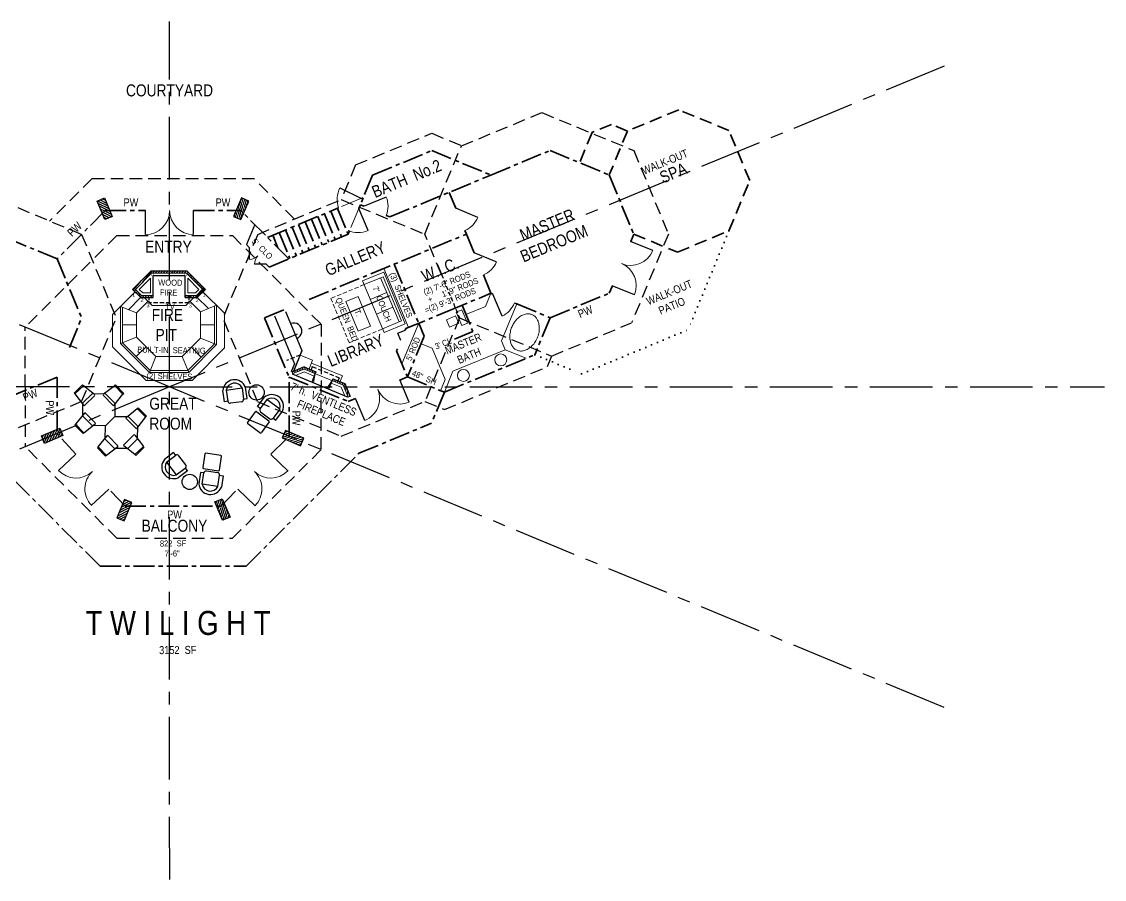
# Model space of a CAD drawing. Header units: inches. Extents: x 2775 to 17527, y 515 to 14737.
# Drawn here: x 13147 to 14770, y 2918 to 4205 of the extents above; entities that cross this region are included whole.
import ezdxf

# ---------------------------------------------------------------- set-up
doc = ezdxf.new("R2010")
doc.units = ezdxf.units.IN
doc.header["$LTSCALE"] = 0.5
doc.header["$MEASUREMENT"] = 0
for name, pattern in [('CENTER', [2, 1.25, -0.25, 0.25, -0.25]), ('DOT', [0.25, 0, -0.25]), ('HIDDEN', [0.375, 0.25, -0.125])]:
    doc.linetypes.add(name, pattern=pattern)
for name, color, linetype, lineweight in [('ARCHENT RD', 3, 'CENTER', 20), ('DOORS', 7, 'CONTINUOUS', 30), ('GRID', 1, 'CENTER', 35), ('LAYOUT', 6, 'CENTER', 25), ('MILLWORK', 7, 'CONTINUOUS', 20), ('PLUMBING', 7, 'CONTINUOUS', 20), ('ROOFLINE', 6, 'HIDDEN', 30)]:
    doc.layers.add(name, color=color, linetype=linetype, lineweight=lineweight)
for name, color, linetype in [('FURNITURE', 30, 'CONTINUOUS'), ('LIBRARY', 7, 'CONTINUOUS'), ('LLMASONRY', 12, 'CONTINUOUS'), ('LLWALLS', 5, 'CONTINUOUS'), ('TEXT', 7, 'CONTINUOUS')]:
    doc.layers.add(name, color=color, linetype=linetype)
doc.styles.add('ARCHENTLTD', font='technical.ttf', dxfattribs={"height": 6})

msp = doc.modelspace()

# ---------------------------------------------------------------- hatches: boundary and pattern name
at = {"layer": 'LLMASONRY', "lineweight": 9, "ltscale": 150}
h = msp.add_hatch(dxfattribs=at)
h.set_pattern_fill('ANSI31', scale=20, angle=45, style=0)
h.set_pattern_definition([(90, (5.2973, -5.2924), (-2.5, 4e-16), [])])
h.paths.add_polyline_path([(13570.235, 3683.6144), (13586.887, 3676.7308), (13588.033, 3679.5033), (13570.2327, 3686.8615), (13551.1271, 3678.9317), (13552.2771, 3676.1609)])
h.paths.add_polyline_path([(13613.4444, 3668.9988), (13612.2983, 3666.2263), (13628.9503, 3659.3428), (13636.4038, 3641.3849), (13639.1746, 3642.5349), (13631.2448, 3661.6405)])

# ---------------------------------------------------------------- linework, layer by layer
at = {"layer": 'ARCHENT RD', "color": 7, "linetype": 'Continuous', "lineweight": -3, "ltscale": 7.5}
for p, q in [((13314.0881, 3802.0671), (13326.3558, 3816.3635)), ((13328.5583, 3814.3235), (13342.2518, 3830.2815)), ((13343.631, 3827.2819), (13346.206, 3830.2828)), ((13347.5852, 3827.2832), (13350.1602, 3830.2841)), ((13351.5394, 3827.2845), (13354.1144, 3830.2853)), ((13355.4936, 3827.2858), (13358.0686, 3830.2866)), ((13359.5513, 3827.2871), (13362.1263, 3830.288)), ((13363.2559, 3827.2883), (13365.8309, 3830.2892)), ((13367.2101, 3827.2896), (13369.7851, 3830.2904)), ((13371.1643, 3827.2909), (13373.7393, 3830.2917)), ((13375.1185, 3827.2922), (13377.6935, 3830.293)), ((13379.0727, 3827.2935), (13381.6477, 3830.2943)), ((13383.0269, 3827.2948), (13385.6019, 3830.2956)), ((13386.9811, 3827.2961), (13389.5561, 3830.2969)), ((13390.9353, 3827.2973), (13393.5103, 3830.2982)), ((13394.4441, 3826.7796), (13396.4034, 3829.0629)), ((13396.5723, 3824.6528), (13398.5315, 3826.9361)), ((13398.7004, 3822.5261), (13400.6597, 3824.8094)), ((13400.8286, 3820.3993), (13402.7878, 3822.6826)), ((13401.8255, 3819.4031), (13402.1154, 3819.741)), ((13402.9567, 3818.2726), (13404.916, 3820.5558)), ((13405.0848, 3816.1458), (13406.5493, 3817.8525)), ((13406.5779, 3817.8858), (13407.0441, 3818.4291)), ((13407.213, 3814.0191), (13409.1722, 3816.3023)), ((13316.2162, 3799.9404), (13318.1755, 3802.2236)), ((13318.3443, 3797.8136), (13320.3036, 3800.0969)), ((13407.1924, 3790.961), (13414.5248, 3799.506)), ((13409.2985, 3790.9666), (13420.9442, 3804.5381)), ((13409.3411, 3811.8923), (13411.3004, 3814.1756)), ((13411.4692, 3809.7656), (13413.4285, 3812.0488)), ((13413.5974, 3807.6388), (13415.5566, 3809.9221)), ((13415.7255, 3805.5121), (13417.6848, 3807.7953)), ((13416.7316, 3797.4709), (13421.9411, 3803.5418)), ((13417.8537, 3803.3853), (13419.8129, 3805.6686)), ((13320.4725, 3795.6868), (13322.4318, 3797.9701)), ((13322.6006, 3793.5601), (13324.5599, 3795.8434)), ((13324.7288, 3791.4333), (13326.7143, 3793.7472)), ((13328.1007, 3790.7561), (13330.6764, 3793.7577)), ((13332.0628, 3790.7666), (13334.6385, 3793.7683)), ((13336.0249, 3790.7771), (13338.6007, 3793.7788)), ((13339.9871, 3790.7876), (13342.5628, 3793.7893)), ((13391.8919, 3791.5576), (13393.924, 3793.9257)), ((13395.306, 3790.9294), (13397.8862, 3793.9363)), ((13397.4121, 3790.935), (13399.9923, 3793.9418)), ((13399.2681, 3790.9399), (13401.8483, 3793.9468)), ((13403.2302, 3790.9504), (13405.8104, 3793.9573))]:
    msp.add_line(p, q, dxfattribs=at)
at = {"layer": 'DOORS', "color": 7, "lineweight": 30, "ltscale": 50}
for p, q in [((13623.8332, 3955.2457), (13656.1735, 3939.4309)), ((13693.3733, 3941.6185), (13660.1212, 3927.8237)), ((13332.6283, 3885.2782), (13332.6283, 3921.2782)), ((13404.6283, 3885.3134), (13404.6283, 3921.3134)), ((13666.0988, 3891.3107), (13652.304, 3924.5628)), ((13830.784, 3910.9148), (13797.5168, 3924.6732)), ((13488.1134, 3866.099), (13488.1134, 3848.099)), ((14093.1035, 3861.2507), (14059.8363, 3875.009)), ((13858.4417, 3844.278), (13825.1745, 3858.0364)), ((13513.8465, 3840.9307), (13495.8465, 3840.9307)), ((14065.6012, 3794.7052), (14032.334, 3808.4636)), ((13866.9807, 3762.8702), (13853.1858, 3796.1223)), ((13727.8253, 3633.9324), (13714.0304, 3667.1845)), ((13661.3235, 3606.3247), (13647.5287, 3639.5768)), ((13201.9259, 3531.4024), (13228.1651, 3556.05)), ((13546.4607, 3530.4568), (13520.4624, 3555.3584)), ((13251.2114, 3478.9086), (13277.4506, 3503.5562)), ((13496.6669, 3478.4447), (13470.6687, 3503.3463))]:
    msp.add_line(p, q, dxfattribs=at)
at = {"layer": 'DOORS', "lineweight": 30, "ltscale": 50}
for p, q in [((13710.8537, 3737.3096), (13721.5789, 3741.7612)), ((13715.3052, 3726.5844), (13710.8566, 3737.3026))]:
    msp.add_line(p, q, dxfattribs=at)
at = {"layer": 'DOORS', "color": 7, "lineweight": 9, "ltscale": 50}
for centre, radius, start, end in [((13658.8652, 3938.0963), 39.0044, 153.9165915, 198.9596367), ((13660.1212, 3927.8237), 36, 337.5409195, 22.5313976), ((13332.6107, 3921.2782), 36, 270.027997, 0.027997), ((13404.6283, 3921.2958), 36.0176, 180, 270), ((13797.5168, 3924.6732), 36, 292.5409022, 337.5313976), ((13651.1375, 3927.3315), 39.0044, 247.5125407, 292.5555859), ((13488.1134, 3866.099), 18, 270, 315.0824635), ((13513.8465, 3840.9307), 17.9966, 136.1890332, 180), ((14059.8363, 3875.009), 36.0047, 247.6019212, 337.5313976), ((13825.1745, 3858.0364), 36.0654, 292.5409022, 337.5313976), ((14032.334, 3808.4636), 36, 337.5313976, 67.4888799), ((13850.4123, 3797.1981), 38.1171, 295.7643343, 337.5409195), ((13647.5482, 3639.5141), 35.9346, 292.5409195, 22.5409195), ((13713.9558, 3667.0766), 35.9657, 202.5409195, 292.7072511), ((13228.153, 3556.0628), 36, 223.2365452, 313.2365452), ((13277.2228, 3503.8755), 35.6335, 133.2365452, 223.826391), ((13520.4268, 3555.3925), 35.4442, 226.2342591, 316.2342591), ((13470.8887, 3503.7456), 36.1199, 315.5354744, 46.1544836)]:
    msp.add_arc(centre, radius, start, end, dxfattribs=at)
at = {"layer": 'FURNITURE', "color": 7, "linetype": 'Continuous', "lineweight": 9}
for p, q in [((13316.7324, 3799.4245), (13282.9154, 3765.5855)), ((13451.0478, 3767.2098), (13418.1593, 3800.0769)), ((13325.2204, 3790.942), (13306.9131, 3772.6228)), ((13336.195, 3784.9477), (13318.9148, 3767.6561)), ((13415.0471, 3769.257), (13399.2587, 3785.0351)), ((13427.0455, 3774.2314), (13409.6768, 3791.5889)), ((13294.9115, 3777.5894), (13294.9297, 3721.6752)), ((13297.9119, 3776.3478), (13297.9293, 3722.9188)), ((13318.9148, 3767.6561), (13318.9265, 3731.6242)), ((13415.0471, 3769.257), (13415.0599, 3730.086)), ((13436.0443, 3777.9623), (13436.0627, 3721.3943)), ((13439.0439, 3779.2059), (13439.0631, 3720.1526)), ((13451.0478, 3767.2098), (13451.0648, 3715.186)), ((13282.9154, 3765.5855), (13282.9313, 3716.7007)), ((13338.269, 3678.3642), (13294.9297, 3721.6752)), ((13339.5106, 3681.3646), (13297.9293, 3722.9188)), ((13348.2023, 3702.3674), (13318.9265, 3731.6242)), ((13387.3722, 3702.3802), (13415.0599, 3730.086)), ((13396.0775, 3681.383), (13436.0627, 3721.3943)), ((13397.3211, 3678.3834), (13439.0631, 3720.1526)), ((13333.3023, 3666.3626), (13282.9313, 3716.7007)), ((13368.6326, 3702.3741), (13368.6394, 3681.3741)), ((13402.2956, 3666.385), (13451.0648, 3715.186)), ((13397.3211, 3678.3834), (13338.269, 3678.3642)), ((13396.0775, 3681.383), (13339.5106, 3681.3646)), ((13402.2956, 3666.385), (13333.3023, 3666.3626))]:
    msp.add_line(p, q, dxfattribs=at)
at = {"layer": 'FURNITURE', "color": 7, "linetype": 'Continuous', "lineweight": 9, "ltscale": 1.5}
for p, q in [((13294.9115, 3777.5894), (13318.9148, 3767.6561)), ((13439.0439, 3779.2059), (13415.0471, 3769.257)), ((13318.9206, 3749.6401), (13297.9206, 3749.6333)), ((13415.0535, 3749.6715), (13436.0535, 3749.6783)), ((13294.9297, 3721.6752), (13318.9265, 3731.6242)), ((13439.0631, 3720.1526), (13415.0599, 3730.086)), ((13333.5644, 3716.9958), (13318.72, 3702.1417)), ((13338.269, 3678.3642), (13348.2023, 3702.3674)), ((13387.3722, 3702.3802), (13348.2023, 3702.3674)), ((13397.3211, 3678.3834), (13387.3722, 3702.3802)), ((13401.216, 3716.2331), (13416.0701, 3701.3887))]:
    msp.add_line(p, q, dxfattribs=at)
at = {"layer": 'FURNITURE', "color": 7, "linetype": 'Continuous', "ltscale": 0.75}
for p, q in [((13238.2173, 3659.7521), (13225.5707, 3647.3827)), ((13226.7701, 3646.1564), (13239.4167, 3658.5258)), ((13239.4167, 3658.5258), (13238.2173, 3659.7521)), ((13256.0575, 3645.2094), (13239.4135, 3658.5214)), ((13286.3602, 3658.5704), (13269.3492, 3645.7281)), ((13286.3629, 3658.5667), (13287.5961, 3659.759)), ((13286.3629, 3658.5667), (13298.6587, 3645.8486)), ((13299.8919, 3647.0408), (13287.5961, 3659.759)), ((13453.4381, 3652.0482), (13477.2056, 3655.482)), ((13226.7701, 3646.1564), (13225.5707, 3647.3827)), ((13226.7664, 3646.1538), (13239.7072, 3629.2176)), ((13238.6474, 3632.7366), (13252.8215, 3646.6884)), ((13241.3243, 3629.1997), (13256.0396, 3643.5923)), ((13252.8215, 3646.6884), (13272.719, 3646.5283)), ((13269.3219, 3644.1111), (13283.629, 3629.3126)), ((13272.719, 3646.5283), (13286.6744, 3632.3473)), ((13285.2459, 3629.2853), (13298.6543, 3645.8518)), ((13298.6587, 3645.8486), (13299.8919, 3647.0408)), ((13533.8202, 3623.5074), (13514.5612, 3637.8525)), ((13238.4873, 3612.8413), (13238.6474, 3632.7366)), ((13286.6744, 3632.3473), (13286.5144, 3612.4545)), ((13303.2692, 3610.987, 1373.1358), (13320.0494, 3624.1269, 1373.1358)), ((13320.0462, 3624.1313, 1373.1358), (13321.2582, 3625.3452, 1373.1358)), ((13332.5648, 3611.6324, 1373.1358), (13320.0462, 3624.1313, 1373.1358)), ((13321.2582, 3625.3452, 1373.1358), (13333.7767, 3612.8462, 1373.1358)), ((13476.6551, 3634.6051), (13459.8752, 3632.1808)), ((13240.9631, 3617.3503), (13227.768, 3600.6135)), ((13252.4389, 3598.6614), (13238.4873, 3612.8413)), ((13257.0756, 3602.7296), (13242.5802, 3617.3437)), ((13272.3346, 3598.5013), (13286.5087, 3612.4531)), ((13286.5087, 3612.4531), (13306.4062, 3612.293)), ((13317.8367, 3594.8264, 1373.1358), (13303.2704, 3609.3698, 1373.1358)), ((13306.4062, 3612.293), (13320.3616, 3598.112)), ((13332.5684, 3611.6297, 1373.1358), (13319.4539, 3594.8276, 1373.1358)), ((13332.5648, 3611.6324, 1373.1358), (13333.7767, 3612.8462, 1373.1358)), ((13485.4135, 3602.7103), (13497.5652, 3619.3243)), ((13499.1632, 3619.5722), (13517.6232, 3606.0703)), ((13505.0966, 3619.2361), (13518.6934, 3609.1085)), ((13517.8711, 3604.4722), (13505.7195, 3587.8582)), ((13227.7636, 3600.6166), (13226.5457, 3599.4087)), ((13226.5457, 3599.4087), (13239.0034, 3586.849)), ((13240.2212, 3588.057), (13227.7636, 3600.6166)), ((13240.2212, 3588.057), (13239.0034, 3586.849)), ((13240.2239, 3588.0533), (13257.0691, 3601.1125)), ((13272.3346, 3598.5013), (13252.4389, 3598.6614)), ((13272.1746, 3578.606), (13272.3346, 3598.5013)), ((13320.3616, 3598.112), (13320.2016, 3578.2192)), ((13504.1214, 3587.6103), (13485.6614, 3601.1122)), ((13261.5602, 3566.7194), (13274.8888, 3583.3521)), ((13286.1261, 3564.426), (13272.1746, 3578.606)), ((13276.5059, 3583.3326), (13290.8847, 3568.6038)), ((13299.9983, 3569.951), (13314.626, 3584.4326)), ((13320.2016, 3578.2192), (13306.0218, 3564.2659)), ((13316.2432, 3584.4245), (13329.2854, 3567.5683)), ((13261.5638, 3566.7166), (13260.3364, 3565.5184)), ((13272.6939, 3552.8601), (13260.3364, 3565.5184)), ((13261.5638, 3566.7166), (13273.9213, 3554.0584)), ((13290.8653, 3566.9867), (13273.9182, 3554.0629)), ((13306.0218, 3564.2659), (13286.1261, 3564.426)), ((13316.7158, 3555.122), (13299.9901, 3568.3338)), ((13316.7185, 3555.1256), (13329.2899, 3567.5715)), ((13316.723, 3555.1288), (13317.9298, 3553.9098)), ((13330.4967, 3566.3525), (13317.9253, 3553.9067)), ((13421.5818, 3556.2366), (13418.4328, 3535.8952)), ((13445.4883, 3553.6928), (13422.8868, 3557.1917)), ((13273.9213, 3554.0584), (13272.6939, 3552.8601)), ((13364.0884, 3543.9415), (13378.4724, 3524.7117)), ((13392.8407, 3539.8677), (13382.6855, 3553.4439)), ((13443.2944, 3532.0464), (13446.4434, 3552.3878)), ((13419.3879, 3534.5902), (13441.9894, 3531.0913)), ((13423.8223, 3530.6337), (13440.5987, 3528.1858)), ((13441.1199, 3507.3081), (13417.3572, 3510.7754))]:
    msp.add_line(p, q, dxfattribs=at)
for points in [[(13477.2056, 3655.482), (13477.2056, 3655.482), (13479.644, 3638.6047), (13484.737, 3639.3406), (13482.2986, 3656.2179)], [(13453.4381, 3652.0482), (13453.4381, 3652.0482), (13455.8764, 3635.1709), (13450.7834, 3634.435), (13448.345, 3651.3124)], [(13514.5612, 3637.8525), (13514.5612, 3637.8525), (13504.3748, 3624.1767), (13500.2479, 3627.2506), (13510.4343, 3640.9264)], [(13533.8202, 3623.5074), (13533.8202, 3623.5074), (13523.6338, 3609.8317), (13527.7607, 3606.7577), (13537.9471, 3620.4335)], [(13364.0884, 3543.9415), (13364.0884, 3543.9415), (13377.7435, 3554.1556), (13374.6612, 3558.2763), (13361.0061, 3548.0622)], [(13378.4724, 3524.7117), (13378.4724, 3524.7117), (13392.1275, 3534.9258), (13395.2098, 3530.8052), (13381.5547, 3520.591)], [(13417.3572, 3510.7754), (13417.3572, 3510.7754), (13419.8193, 3527.6492), (13414.7273, 3528.3922), (13412.2652, 3511.5184)], [(13441.1199, 3507.3081), (13441.1199, 3507.3081), (13443.582, 3524.182), (13448.674, 3523.439), (13446.2119, 3506.5651)]]:
    msp.add_lwpolyline(points, dxfattribs=at)
for centre in [(13498.9352, 3648.5379), (13398.7511, 3514.2631)]:
    msp.add_circle(centre, 11.4354, dxfattribs=at)
for centre, radius, start, end in [((13465.8737, 3649.9453), 17.5819, 20.9014603, 175.5406803), ((13465.9105, 3649.6907), 12.6933, 27.1456603, 169.2964203), ((13255.24, 3644.4099), 1.1435, 314.3650905, 44.3650905), ((13270.1441, 3644.906), 1.1435, 134.0326078, 224.0326078), ((13476.1503, 3638.0989), 3.5301, 278.2210603, 8.2210603), ((13521.8853, 3627.5848), 17.5819, 335.9997724, 130.6389924), ((13521.7316, 3627.3784), 12.6933, 342.2440324, 124.3947924), ((13240.5248, 3630.0172), 1.1435, 224.3650905, 314.3650905), ((13284.4511, 3630.1075), 1.1435, 224.0326078, 314.0326078), ((13459.3704, 3635.6746), 3.5301, 188.2210603, 278.2210603), ((13507.2053, 3622.0672), 3.5301, 143.3193924, 233.3193924), ((13241.7684, 3616.5384), 1.1435, 44.7664323, 134.7664323), ((13304.1522, 3610.2526, 1373.1358), 1.1435, 134.7701776, 224.7701776), ((13498.4882, 3618.6492), 1.1435, 53.8177788, 143.8177788), ((13516.9481, 3605.1473), 1.1435, 323.8177788, 53.8177788), ((13520.8021, 3611.9396), 3.5301, 233.3193924, 323.3193924), ((13256.2638, 3601.9243), 1.1435, 314.7664323, 44.7664323), ((13318.6486, 3595.6395, 1373.1358), 1.1435, 224.7701776, 314.7701776), ((13486.3365, 3602.0352), 1.1435, 143.8177788, 233.8177788), ((13504.7965, 3588.5333), 1.1435, 233.8177788, 323.8177788), ((13275.6877, 3582.5338), 1.1435, 44.3110709, 134.3110709), ((13315.4305, 3583.62), 1.1435, 44.7124127, 134.7124127), ((13290.0665, 3567.805), 1.1435, 314.3110709, 44.3110709), ((13300.8028, 3569.1383), 1.1435, 134.7124127, 224.7124127), ((13422.7118, 3556.0616), 1.1435, 81.2000602, 171.2000602), ((13374.3709, 3536.6383), 17.5819, 139.4771587, 294.1163787), ((13374.5769, 3536.7925), 12.6933, 145.7214187, 287.8721787), ((13379.8587, 3551.3295), 3.5301, 36.7967787, 126.7967787), ((13390.0139, 3537.7532), 3.5301, 306.7967787, 36.7967787), ((13445.3134, 3552.5627), 1.1435, 351.2000602, 81.2000602), ((13419.5628, 3535.7202), 1.1435, 171.2000602, 261.2000602), ((13423.3126, 3527.1406), 3.5301, 81.6984466, 171.6984466), ((13440.089, 3524.6927), 3.5301, 351.6984466, 81.6984466), ((13442.1644, 3532.2214), 1.1435, 261.2000602, 351.2000602), ((13429.7958, 3512.8607), 17.5819, 184.3788466, 339.0180666), ((13429.8329, 3513.1153), 12.6933, 190.6230466, 332.7738066)]:
    msp.add_arc(centre, radius, start, end, dxfattribs=at)
at = {"layer": 'GRID', "color": 3, "linetype": 'HIDDEN', "ltscale": 150}
for p, q in [((14131.853, 4072.555), (14054.9197, 4040.6238)), ((14207.1287, 4041.4378), (14131.853, 4072.555)), ((14031.0001, 4050.5116), (14001.786, 4038.3863)), ((14054.9197, 4040.6238), (14031.0001, 4050.5116)), ((14002.0152, 4038.2915), (13983.3134, 3993.0502)), ((14054.9197, 4040.6238), (14027.6736, 3974.7128)), ((14238.3534, 3966.2066), (14207.1287, 4041.4378)), ((14207.2362, 3890.9309), (14238.3534, 3966.2066)), ((14064.4752, 3886.045), (14130.102, 3858.9164)), ((14130.102, 3858.9164), (14207.2362, 3890.9309))]:
    msp.add_line(p, q, dxfattribs=at)
at = {"layer": 'GRID', "ltscale": 50}
for p, q in [((13672.9154, 3974.4799), (13761.5831, 4011.2815)), ((13761.5653, 4011.261), (13850.2856, 3974.5861)), ((13850.2856, 3974.5861), (13938.9533, 4011.3877)), ((13938.9533, 4011.3877), (14027.6736, 3974.7128)), ((13938.9533, 4011.3877), (14027.6736, 3974.7128)), ((13938.9533, 4011.3877), (14027.6736, 3974.7128)), ((13672.9154, 3974.4799), (13654.5795, 3930.1238)), ((13698.9371, 3911.7781), (13850.2856, 3974.5861)), ((14027.6736, 3974.7128), (14064.4752, 3886.045)), ((14027.6736, 3974.7128), (14064.4752, 3886.045)), ((13787.5969, 3948.5737), (13797.5168, 3924.6732)), ((13654.5763, 3930.1158), (13652.304, 3924.5628)), ((13654.5763, 3930.1158), (13660.1212, 3927.8237)), ((13656.1654, 3939.4503), (13658.9049, 3940.5873)), ((13272.221, 3921.2461), (13199.8684, 3848.8227)), ((13272.221, 3921.2461), (13332.6283, 3921.2757)), ((13404.6283, 3921.3108), (13475.0989, 3921.3453)), ((13547.5615, 3848.9534), (13475.0989, 3921.3453)), ((13515.441, 3881.0425), (13622.0347, 3925.2843)), ((13693.3907, 3914.0709), (13698.9371, 3911.7781)), ((13199.8684, 3848.8227), (13111.4993, 3885.6318)), ((13517.7269, 3836.5706), (13636.2292, 3885.755)), ((13577.8315, 3788.0187), (13813.6172, 3885.8817)), ((13638.5021, 3891.3096), (13636.2292, 3885.755)), ((13811.3172, 3891.4234), (13813.6172, 3885.8817)), ((13813.6172, 3885.8817), (13825.1995, 3857.976)), ((14064.4752, 3886.045), (14059.8906, 3874.9545)), ((13483.9875, 3870.213), (13488.1134, 3866.099)), ((13199.8684, 3848.8227), (13236.67, 3760.155)), ((13513.6011, 3840.6846), (13517.7269, 3836.5706)), ((13705.3503, 3840.9323), (13742.1519, 3752.2646)), ((13838.9999, 3824.7262), (13850.4188, 3797.214)), ((14032.3841, 3808.4136), (14027.8002, 3797.3248)), ((13785.8233, 3770.3904), (13850.4123, 3797.1981)), ((13850.4123, 3797.1981), (13853.1859, 3796.0516)), ((13886.4554, 3782.2987), (13889.2282, 3781.1525)), ((13939.1325, 3760.5232), (14027.8002, 3797.3248)), ((13510.8866, 3760.2332), (13544.5816, 3774.2184)), ((13722.5592, 3744.1326), (13785.8233, 3770.3904)), ((13807.055, 3779.196), (13823.3145, 3740.0213)), ((13889.2282, 3781.1525), (13939.1325, 3760.5232)), ((13218.3325, 3715.7948), (13236.67, 3760.155)), ((13510.8866, 3760.2332), (13547.6882, 3671.5655)), ((13742.1519, 3752.2646), (13750.2838, 3732.6719)), ((13939.1325, 3760.5232), (13916.2139, 3705.081)), ((13795.6063, 3728.521), (13823.3145, 3740.0213)), ((13708.8123, 3710.8774), (13725.0761, 3671.6921)), ((13780.5233, 3648.7715), (13916.2185, 3705.0919)), ((13200.1409, 3671.4838), (13111.4379, 3634.7672)), ((13199.995, 3671.4234), (13200.0363, 3586.9076)), ((13547.6882, 3671.5655), (13636.4084, 3634.8905)), ((13547.7565, 3582.5301), (13547.713, 3671.5552)), ((13713.9558, 3667.0766), (13725.0761, 3671.6921)), ((13725.0761, 3671.6921), (13780.5233, 3648.7715)), ((13636.4084, 3634.8905), (13647.5287, 3639.506)), ((13228.1651, 3556.05), (13199.9461, 3586.8135)), ((13520.6198, 3555.6606), (13547.8183, 3582.5914)), ((13301.9136, 3477.616), (13277.2228, 3503.8755)), ((13445.9153, 3477.6754), (13470.8887, 3503.7456)), ((13301.915, 3477.6076), (13445.9175, 3477.678))]:
    msp.add_line(p, q, dxfattribs=at)
at = {"layer": 'GRID', "color": 7, "lineweight": 20, "ltscale": 50}
for p, q in [((13655.19, 3939.2758), (13621.9199, 3925.284)), ((13652.2841, 3924.5709), (13638.4959, 3891.2159))]:
    msp.add_line(p, q, dxfattribs=at)
at = {"layer": 'GRID', "color": 7, "ltscale": 50}
for p, q in [((13591.0541, 3912.4258), (13607.1356, 3873.6797)), ((13600.7519, 3916.4509), (13616.8335, 3877.7048)), ((13610.4498, 3920.476), (13626.5314, 3881.7299)), ((13620.1477, 3924.5011), (13636.2292, 3885.755)), ((13552.2626, 3896.3254), (13568.3442, 3857.5793)), ((13561.9605, 3900.3505), (13578.0421, 3861.6044)), ((13571.6583, 3904.3756), (13587.7399, 3865.6295)), ((13581.3562, 3908.4007), (13597.4378, 3869.6546)), ((13523.169, 3884.2501), (13530.9176, 3865.581)), ((13532.8669, 3888.2752), (13548.9485, 3849.5291)), ((13542.5648, 3892.3003), (13558.6463, 3853.5542))]:
    msp.add_line(p, q, dxfattribs=at)
at = {"layer": 'GRID', "color": 1, "linetype": 'Continuous', "lineweight": 30, "ltscale": 1.5}
msp.add_line((13496.3943, 3900.3159), (13483.9875, 3870.213), dxfattribs=at)
at = {"layer": 'GRID', "color": 3, "linetype": 'DOT', "ltscale": 75}
for p, q in [((14207.2362, 3890.9309), (14145.8403, 3742.4083)), ((13986.2165, 3676.1563), (14145.8403, 3742.4083)), ((13916.2185, 3705.0919), (13986.2165, 3676.1563))]:
    msp.add_line(p, q, dxfattribs=at)
at = {"layer": 'GRID', "color": 1, "ltscale": 50}
for p, q in [((13722.5592, 3744.1326), (13721.5789, 3741.7612)), ((13750.2838, 3732.6719), (13725.0761, 3671.6921)), ((13710.1182, 3714.0366), (13708.8123, 3710.8774))]:
    msp.add_line(p, q, dxfattribs=at)
at = {"layer": 'GRID', "color": 3, "ltscale": 50}
for p, q in [((13780.5233, 3648.7715), (13761.3034, 3602.2767)), ((13652.4945, 3557.1155), (13761.3034, 3602.2767)), ((13264.6797, 3387.5894), (13094.9278, 3557.1756)), ((13483.2407, 3387.6962), (13652.4945, 3557.1155)), ((13264.6797, 3387.5894), (13483.2407, 3387.6962))]:
    msp.add_line(p, q, dxfattribs=at)
at = {"layer": 'LAYOUT', "color": 6, "ltscale": 150}
for p, q in [((13368.711, 2917.9768), (13368.5824, 4204.7342)), ((13368.6228, 3656.7709), (12996.4331, 3810.869)), ((13368.6228, 3656.7709), (12016.4612, 3096.4265)), ((14529.7597, 3176.024), (13368.6228, 3656.7709))]:
    msp.add_line(p, q, dxfattribs=at)
at = {"layer": 'LAYOUT', "ltscale": 150}
for p, q in [((14529.7597, 4137.9533), (13368.5907, 3656.7576)), ((13368.6228, 3656.7709), (11967.2409, 3656.7709)), ((13368.6515, 3656.7709), (14770.0334, 3657.051))]:
    msp.add_line(p, q, dxfattribs=at)
at = {"layer": 'LIBRARY', "color": 7, "linetype": 'Continuous', "lineweight": 9, "ltscale": 0.75}
for p, q in [((13689.6431, 3828.8409), (13657.9598, 3815.6691)), ((13657.9708, 3815.6578), (13690.1701, 3738.2988)), ((13688.7301, 3822.0904), (13660.2252, 3810.2258)), ((13712.6734, 3754.1511), (13685.035, 3820.5524)), ((13716.3685, 3755.6891), (13688.7301, 3822.0904)), ((13721.8422, 3751.4818), (13689.6428, 3828.8407)), ((13632.9306, 3784.7252), (13651.3927, 3792.4142)), ((13651.3839, 3740.4167), (13632.9306, 3784.7252)), ((13651.3927, 3792.4142), (13669.846, 3748.1057)), ((13669.4533, 3788.0553), (13694.263, 3798.382)), ((13678.6813, 3765.8849), (13703.4911, 3776.2115)), ((13687.8636, 3743.8245), (13716.3685, 3755.6891)), ((13721.8422, 3751.4818), (13690.1645, 3738.2965)), ((13669.846, 3748.1057), (13651.3839, 3740.4167))]:
    msp.add_line(p, q, dxfattribs=at)
at = {"layer": 'LIBRARY', "color": 7, "linetype": 'HIDDEN', "lineweight": 20, "ltscale": 50}
for p, q in [((13660.2252, 3810.2258), (13610.3505, 3789.5252)), ((13610.3505, 3789.5252), (13637.9512, 3723.0256)), ((13637.9512, 3723.0256), (13687.8776, 3743.8066))]:
    msp.add_line(p, q, dxfattribs=at)
at = {"layer": 'LIBRARY', "color": 7, "linetype": 'Continuous', "lineweight": -3, "ltscale": 5}
for p, q in [((13542.5131, 3770.1101), (13566.9941, 3711.1272)), ((13542.5131, 3770.1101), (13566.9941, 3711.1272)), ((13525.877, 3763.1987), (13555.7175, 3691.3028)), ((13525.8882, 3763.21), (13555.7287, 3691.314)), ((13525.8882, 3763.21), (13555.7287, 3691.314)), ((13566.9828, 3711.116), (13554.2071, 3680.2101)), ((13566.9941, 3711.1272), (13555.1299, 3682.4266)), ((13566.9941, 3711.1272), (13555.1299, 3682.4266)), ((13555.7175, 3691.3028), (13550.8648, 3679.5636)), ((13555.7287, 3691.314), (13551.418, 3680.8859)), ((13555.7287, 3691.314), (13551.418, 3680.8859)), ((13586.887, 3676.7308), (13581.6347, 3664.0251)), ((13612.2983, 3666.2263), (13607.0461, 3653.5207)), ((13612.2983, 3666.2263), (13607.0461, 3653.5207))]:
    msp.add_line(p, q, dxfattribs=at)
at = {"layer": 'LIBRARY', "color": 7, "linetype": 'Continuous', "lineweight": 30, "ltscale": 5}
for p, q in [((13582.5499, 3687.1802), (13580.6398, 3682.5595)), ((13588.033, 3679.5033), (13586.887, 3676.7308)), ((13613.4444, 3668.9988), (13612.2983, 3666.2263)), ((13622.7477, 3670.5634), (13620.8376, 3665.9426))]:
    msp.add_line(p, q, dxfattribs=at)
at = {"layer": 'LIBRARY', "color": 7, "ltscale": 10}
msp.add_arc((13554.7536, 3740.6187), 12, 292.5409195, 112.5409195, dxfattribs=at)
at = {"layer": 'LLMASONRY', "color": 7, "linetype": 'Continuous', "lineweight": 30, "ltscale": 1.5}
for p, q in [((13259.7762, 3935.5539), (13271.0013, 3940.2056)), ((13271.3774, 3907.8873), (13259.7762, 3935.5539)), ((13270.9781, 3940.196), (13282.4632, 3912.4813)), ((13476.1547, 3940.2413), (13464.385, 3912.6469)), ((13475.4229, 3907.9389), (13487.3082, 3935.4841)), ((13487.3313, 3935.4742), (13476.1547, 3940.2413)), ((13282.4632, 3912.4813), (13271.3774, 3907.8873)), ((13464.385, 3912.6469), (13475.4229, 3907.9389)), ((13313.0777, 3803.0768), (13325.4188, 3790.7438)), ((13176.3121, 3583.2408), (13204.0233, 3594.7344)), ((13204.0233, 3594.7344), (13208.6207, 3583.65)), ((13542.2055, 3591.3958), (13537.5009, 3580.3565)), ((13569.8036, 3579.6345), (13542.2055, 3591.3958)), ((13180.9576, 3572.0404), (13176.3024, 3583.264)), ((13208.6207, 3583.65), (13180.9576, 3572.0404)), ((13537.5009, 3580.3565), (13565.0498, 3568.4796)), ((13565.0399, 3568.4565), (13569.8036, 3579.6345)), ((13301.0866, 3488.0286), (13289.504, 3460.3542)), ((13300.709, 3455.7197), (13312.1755, 3483.4421)), ((13312.1755, 3483.4421), (13301.0866, 3488.0286)), ((13436.3394, 3484.3025), (13447.3741, 3489.0179)), ((13448.1277, 3456.716), (13436.3394, 3484.3025)), ((13447.3741, 3489.0179), (13459.278, 3461.4807)), ((13289.504, 3460.3542), (13300.7322, 3455.71)), ((13459.301, 3461.4906), (13448.1277, 3456.716))]:
    msp.add_line(p, q, dxfattribs=at)
at = {"layer": 'LLMASONRY', "color": 7, "linetype": 'Continuous', "lineweight": -3, "ltscale": 7.5}
for p, q in [((13260.6917, 3935.9251), (13275.8446, 3928.4526)), ((13261.1096, 3932.3741), (13277.5868, 3924.2485)), ((13264.3684, 3937.4569), (13274.1024, 3932.6567)), ((13268.0541, 3938.9843), (13272.3603, 3936.8608)), ((13471.0618, 3928.3008), (13473.2982, 3921.9386)), ((13472.8051, 3932.388), (13477.0188, 3920.4006)), ((13474.5483, 3936.4751), (13480.4686, 3919.6328)), ((13476.4548, 3940.098), (13482.221, 3923.6941)), ((13480.1763, 3938.5572), (13483.9733, 3927.7553)), ((13483.8979, 3937.0164), (13485.7257, 3931.8166)), ((13262.8779, 3928.1571), (13274.8721, 3922.2423)), ((13264.6461, 3923.9402), (13271.1373, 3920.7391)), ((13266.4144, 3919.7232), (13274.6577, 3915.6581)), ((13268.3027, 3915.4471), (13276.3374, 3911.4849)), ((13272.9781, 3919.8314), (13281.1248, 3915.8139)), ((13274.6577, 3915.6581), (13281.8675, 3912.1027)), ((13274.8721, 3922.2423), (13279.329, 3920.0444)), ((13465.8604, 3915.9586), (13467.483, 3911.3427)), ((13467.5708, 3920.1392), (13470.5417, 3911.6876)), ((13469.5776, 3923.4766), (13472.2602, 3915.845)), ((13472.2602, 3915.845), (13474.9261, 3908.2611)), ((13473.9788, 3920.0024), (13476.9911, 3911.433)), ((13477.0188, 3920.4006), (13478.7109, 3915.5868)), ((13270.0045, 3911.2629), (13274.3926, 3909.0989)), ((13276.3374, 3911.4849), (13278.1301, 3910.6008)), ((13180.5861, 3572.9557), (13188.054, 3588.1109)), ((13184.137, 3573.3747), (13192.2576, 3589.8544)), ((13194.2646, 3587.1403), (13196.4611, 3591.5979)), ((13196.6761, 3585.247), (13200.6911, 3593.3949)), ((13200.8488, 3586.9279), (13204.4021, 3594.1388)), ((13201.0618, 3580.573), (13205.0216, 3588.6089)), ((13205.0216, 3588.6089), (13205.9051, 3590.4018)), ((13545.5176, 3589.9214), (13540.9023, 3588.2974)), ((13549.6988, 3588.2122), (13541.2481, 3585.2388)), ((13177.5247, 3580.3172), (13179.6469, 3584.624)), ((13179.0532, 3576.6319), (13183.8504, 3586.3674)), ((13188.3534, 3575.1442), (13194.2646, 3587.1403)), ((13192.5698, 3576.9138), (13195.7689, 3583.406)), ((13196.7862, 3578.6833), (13200.8488, 3586.9279)), ((13205.2455, 3582.276), (13207.4081, 3586.6648)), ((13545.406, 3583.5215), (13537.8229, 3580.8534)), ((13549.564, 3581.8042), (13540.9954, 3578.7893)), ((13549.9631, 3578.7644), (13545.1498, 3577.0708)), ((13553.0368, 3586.2065), (13545.406, 3583.5215)), ((13566.0368, 3581.2397), (13549.1964, 3575.3143)), ((13561.9492, 3582.9817), (13549.9631, 3578.7644)), ((13557.8615, 3584.7238), (13551.5, 3582.4854)), ((13569.6603, 3579.3344), (13553.2581, 3573.5632)), ((13568.1206, 3575.6123), (13557.3199, 3571.8121)), ((13566.581, 3571.8903), (13561.3817, 3570.0609)), ((13294.3661, 3471.9712), (13300.8552, 3475.1767)), ((13296.1315, 3476.1893), (13304.3721, 3480.26)), ((13298.017, 3480.4668), (13306.049, 3484.4344)), ((13299.7159, 3484.6521), (13304.1026, 3486.819)), ((13302.6953, 3476.0856), (13310.8393, 3480.1086)), ((13304.3721, 3480.26), (13311.5795, 3483.8203)), ((13304.5909, 3473.676), (13309.0464, 3475.8769)), ((13306.049, 3484.4344), (13307.8411, 3485.3196)), ((13437.8171, 3480.9918), (13439.4365, 3485.6088)), ((13439.5303, 3476.8123), (13442.4954, 3485.2659)), ((13441.5393, 3473.4763), (13444.2168, 3481.1097)), ((13443.0267, 3468.653), (13445.2589, 3475.0168)), ((13444.2168, 3481.1097), (13446.8775, 3488.6954)), ((13444.7727, 3464.5671), (13448.9784, 3476.5573)), ((13445.9382, 3476.9534), (13448.9447, 3485.5249)), ((13446.5188, 3460.4811), (13452.4277, 3477.3274)), ((13448.9784, 3476.5573), (13450.6673, 3481.3722)), ((13290.4197, 3459.9836), (13305.5676, 3467.4663)), ((13290.8353, 3463.535), (13307.307, 3471.6716)), ((13292.6007, 3467.7531), (13304.5909, 3473.676)), ((13294.0974, 3458.4543), (13303.8283, 3463.2611)), ((13297.7842, 3456.9294), (13302.0889, 3459.0558)), ((13448.4277, 3456.8595), (13454.1828, 3473.2673)), ((13452.1482, 3458.4028), (13455.9379, 3469.2072)), ((13455.8687, 3459.9461), (13457.693, 3465.1472))]:
    msp.add_line(p, q, dxfattribs=at)
at = {"layer": 'LLMASONRY', "color": 7, "linetype": 'Continuous', "lineweight": 9, "ltscale": 7.5}
for p, q in [((13266.601, 3919.6312), (13267.4026, 3919.2359)), ((13271.1373, 3920.7391), (13272.9781, 3919.8314)), ((13469.2812, 3924.3198), (13469.5776, 3923.4766)), ((13473.2982, 3921.9386), (13473.9788, 3920.0024)), ((13470.5417, 3911.6876), (13471.2045, 3909.8019)), ((13195.7689, 3583.406), (13196.6761, 3585.247)), ((13196.8782, 3578.8699), (13197.2733, 3579.6717)), ((13541.2481, 3585.2388), (13539.3626, 3584.5754)), ((13551.5, 3582.4854), (13549.564, 3581.8042)), ((13553.8799, 3586.5031), (13553.0368, 3586.2065)), ((13296.318, 3476.2815), (13297.1194, 3476.6773)), ((13300.8552, 3475.1767), (13302.6953, 3476.0856)), ((13442.4954, 3485.2659), (13443.157, 3487.1521)), ((13445.2589, 3475.0168), (13445.9382, 3476.9534)), ((13441.2435, 3472.6329), (13441.5393, 3473.4763))]:
    msp.add_line(p, q, dxfattribs=at)
at = {"layer": 'LLMASONRY', "color": 7, "linetype": 'Continuous', "lineweight": 30}
for p, q in [((13340.264, 3830.2808), (13313.0777, 3803.0768)), ((13395.1667, 3830.2987), (13340.264, 3830.2808)), ((13391.9116, 3823.2977), (13343.9116, 3823.282)), ((13422.3708, 3803.1124), (13395.1667, 3830.2987)), ((13422.3708, 3803.1124), (13410.1548, 3790.8898))]:
    msp.add_line(p, q, dxfattribs=at)
at = {"layer": 'LLMASONRY', "color": 7, "linetype": 'Continuous', "lineweight": 20}
for p, q in [((13341.5076, 3827.2812), (13317.3204, 3803.0782)), ((13339.9096, 3820.0235), (13322.9772, 3803.08)), ((13393.9251, 3827.2983), (13341.5076, 3827.2812)), ((13417.7567, 3803.4822), (13393.9251, 3827.2983)), ((13412.471, 3803.1094), (13395.9094, 3819.6603)), ((13326.6576, 3793.7471), (13317.3204, 3803.0782)), ((13328.3092, 3797.7515), (13322.9772, 3803.08)), ((13412.471, 3803.1094), (13407.3257, 3797.9613)), ((13417.8537, 3803.3853), (13408.9876, 3793.9657))]:
    msp.add_line(p, q, dxfattribs=at)
at = {"layer": 'LLMASONRY', "color": 7, "linetype": 'Continuous', "lineweight": 20, "ltscale": 5}
for p, q in [((13339.8958, 3797.7822), (13339.9096, 3820.0235)), ((13395.8959, 3797.931), (13395.9094, 3819.6603)), ((13564.3011, 3704.6057), (13583.0142, 3696.8702)), ((13583.0142, 3696.8702), (13577.6153, 3683.8097)), ((13581.2521, 3692.6077), (13627.6457, 3673.4296)), ((13570.235, 3683.6144), (13628.9503, 3659.3428)), ((13570.2381, 3679.2848), (13585.3589, 3673.0342)), ((13627.6457, 3673.4296), (13623.8626, 3664.2779)), ((13610.7702, 3662.5297), (13625.891, 3656.2791))]:
    msp.add_line(p, q, dxfattribs=at)
at = {"layer": 'LLMASONRY', "color": 7, "linetype": 'Continuous', "lineweight": 30, "ltscale": 5}
for p, q in [((13343.8914, 3790.7928), (13343.9116, 3823.282)), ((13391.8915, 3790.9105), (13391.9116, 3823.2977)), ((13570.2327, 3686.8615), (13588.033, 3679.5033)), ((13552.2771, 3676.1609), (13636.4038, 3641.3849)), ((13613.4444, 3668.9988), (13631.2448, 3661.6405))]:
    msp.add_line(p, q, dxfattribs=at)
at = {"layer": 'LLMASONRY', "color": 7, "linetype": 'Continuous', "lineweight": 30, "ltscale": 7.5}
for p, q in [((13325.4188, 3790.7438), (13343.8914, 3790.7928)), ((13391.8915, 3790.9203), (13410.234, 3790.969))]:
    msp.add_line(p, q, dxfattribs=at)
at = {"layer": 'LLMASONRY', "color": 7, "linetype": 'Continuous', "lineweight": 20, "ltscale": 7.5}
for p, q in [((13326.6576, 3793.7471), (13343.8933, 3793.7928)), ((13328.3092, 3797.7515), (13339.8958, 3797.7822)), ((13391.8934, 3793.9203), (13408.9876, 3793.9657)), ((13395.8959, 3797.931), (13407.3257, 3797.9613))]:
    msp.add_line(p, q, dxfattribs=at)
at = {"layer": 'LLMASONRY', "color": 7, "linetype": 'Continuous', "lineweight": 20, "ltscale": 50}
for p, q in [((13342.282, 3778.8646), (13330.382, 3790.7569)), ((13405.0466, 3790.8268), (13393.1087, 3778.8812)), ((13393.1087, 3778.8812), (13342.282, 3778.8646)), ((13625.891, 3656.2791), (13631.176, 3643.5459)), ((13628.9503, 3659.3428), (13636.4038, 3641.3849))]:
    msp.add_line(p, q, dxfattribs=at)
at = {"layer": 'LLMASONRY', "color": 7, "linetype": 'HIDDEN', "lineweight": 30, "ltscale": 25}
for p, q in [((13337.774, 3782.8714), (13337.7819, 3790.7919)), ((13397.8239, 3782.9159), (13397.7811, 3790.9222))]:
    msp.add_line(p, q, dxfattribs=at)
at = {"layer": 'LLMASONRY', "color": 7, "linetype": 'HIDDEN', "lineweight": 30, "ltscale": 50}
for p, q in [((13397.8239, 3782.9015), (13337.774, 3782.8679)), ((13582.5499, 3687.1802), (13622.7477, 3670.5634))]:
    msp.add_line(p, q, dxfattribs=at)
at = {"layer": 'LLMASONRY', "color": 7, "linetype": 'HIDDEN', "lineweight": -3, "ltscale": 50}
msp.add_line((13564.3025, 3704.6051), (13543.9733, 3696.1675), dxfattribs=at)
at = {"layer": 'LLMASONRY', "color": 7, "lineweight": 30, "ltscale": 10}
msp.add_line((13570.2327, 3686.8615), (13551.1271, 3678.9317), dxfattribs=at)
at = {"layer": 'LLMASONRY', "color": 7, "lineweight": 20, "ltscale": 10}
for p, q in [((13570.235, 3683.6144), (13552.2771, 3676.1609)), ((13570.2381, 3679.2848), (13557.5049, 3673.9999))]:
    msp.add_line(p, q, dxfattribs=at)
at = {"layer": 'LLMASONRY', "color": 7, "lineweight": 20, "ltscale": 50}
for p, q in [((13586.887, 3676.7308), (13584.1747, 3662.9752)), ((13612.2983, 3666.2263), (13604.5061, 3654.5707))]:
    msp.add_line(p, q, dxfattribs=at)
at = {"layer": 'LLMASONRY', "color": 7, "linetype": 'Continuous', "lineweight": 30, "ltscale": 50}
msp.add_line((13631.2448, 3661.6405), (13639.1746, 3642.5349), dxfattribs=at)
at = {"layer": 'LLWALLS', "linetype": 'Continuous', "ltscale": 0.75, "const_width": 0.5}
for points in [[(13340.9596, 3825.2816, 1), (13344.4596, 3825.2816, 1)], [(13391.1724, 3825.306, 1), (13394.6724, 3825.306, 1)]]:
    msp.add_lwpolyline(points, format="xyb", close=True, dxfattribs=at)
at = {"layer": 'MILLWORK', "ltscale": 50}
for p, q in [((13689.9647, 3834.5465), (13726.7663, 3745.8788)), ((13850.4123, 3797.1981), (13842.3083, 3777.5939)), ((13812.8028, 3765.3476), (13842.3083, 3777.5939)), ((13889.2282, 3781.1525), (13866.3097, 3725.7102)), ((13742.1519, 3752.2646), (13716.9442, 3691.2848)), ((13866.3097, 3725.7102), (13871.7438, 3712.6177)), ((13793.4896, 3680.1383), (13871.7438, 3712.6177)), ((13871.7438, 3712.6177), (13903.1105, 3699.6514)), ((13793.4896, 3680.1383), (13780.5233, 3648.7715))]:
    msp.add_line(p, q, dxfattribs=at)
at = {"layer": 'MILLWORK', "color": 7, "linetype": 'HIDDEN', "lineweight": 20, "ltscale": 50}
msp.add_line((13373.9518, 3477.6428), (13373.9518, 3477.6428), dxfattribs=at)
at = {"layer": 'PLUMBING', "color": 5, "ltscale": 50}
for p, q in [((13806.5708, 3772.5368), (13798.2583, 3769.0867)), ((13798.2583, 3769.0867), (13806.6919, 3748.7674)), ((13806.5708, 3772.5368), (13815.0043, 3752.2175)), ((13797.4042, 3763.3187), (13783.5501, 3757.5685)), ((13783.5501, 3757.5685), (13788.1502, 3746.4853)), ((13802.0043, 3752.2354), (13788.1502, 3746.4853)), ((13797.4042, 3763.3187), (13802.0043, 3752.2354)), ((13815.0043, 3752.2175), (13806.6919, 3748.7674)), ((13745.7029, 3721.5904), (13762.3445, 3714.7111)), ((13762.3445, 3714.7111), (13781.8571, 3667.6984)), ((13781.8571, 3667.6984), (13774.9804, 3651.0629))]:
    msp.add_line(p, q, dxfattribs=at)
for centre in [(13865.138, 3697.2311), (13809.0504, 3673.9519)]:
    msp.add_circle(centre, 9, dxfattribs=at)
msp.add_open_spline([(13911.8878, 3765.2931), (13910.2616, 3765.9655), (13908.5126, 3766.3445), (13904.7887, 3766.4705), (13902.8152, 3766.2142), (13898.7607, 3764.9949), (13896.6862, 3764.0323), (13893.0123, 3761.6541), (13891.3994, 3760.3591), (13888.357, 3757.3671), (13886.9284, 3755.6735), (13884.3563, 3751.9802), (13883.2113, 3749.9821), (13881.2828, 3745.8022), (13880.4971, 3743.6187), (13879.2475, 3738.8835), (13878.8465, 3736.3197), (13878.594, 3731.3396), (13878.7424, 3728.9183), (13879.5084, 3724.6082), (13880.0852, 3722.6868), (13881.5704, 3719.2643), (13882.475, 3717.7546), (13884.6736, 3714.982), (13886.0031, 3713.7839), (13888.8948, 3711.9403), (13890.4576, 3711.292), (13893.8046, 3710.5481), (13895.5909, 3710.454), (13899.3353, 3710.883), (13901.2941, 3711.4098), (13905.2302, 3713.1197), (13907.2108, 3714.3054), (13910.9976, 3717.284), (13912.8073, 3719.0781), (13916.0764, 3723.1436), (13917.5386, 3725.4156), (13919.978, 3730.2511), (13920.9576, 3732.815), (13922.3508, 3738.0166), (13922.7668, 3740.6547), (13923.0148, 3745.7772), (13922.8493, 3748.2621), (13922.0775, 3752.3777), (13921.5749, 3754.0798), (13920.2952, 3757.1794), (13919.5178, 3758.5804), (13917.5792, 3761.2832), (13916.3734, 3762.5098), (13914.0625, 3764.2312), (13913.004, 3764.8316), (13911.8878, 3765.2931)], degree=3, knots=[0, 0, 0, 0, 0.278809664, 0.278809664, 0.557619329, 0.557619329, 0.836428993, 0.836428993, 1.063659528, 1.063659528, 1.290890063, 1.290890063, 1.518120598, 1.518120598, 1.745351133, 1.745351133, 2.00571823, 2.00571823, 2.266085327, 2.266085327, 2.504239792, 2.504239792, 2.738924882, 2.738924882, 3.006808389, 3.006808389, 3.274691895, 3.274691895, 3.542575402, 3.542575402, 3.810458908, 3.810458908, 4.078342415, 4.078342415, 4.346225921, 4.346225921, 4.614109428, 4.614109428, 4.881992934, 4.881992934, 5.149876441, 5.149876441, 5.417759947, 5.417759947, 5.628498034, 5.628498034, 5.83923612, 5.83923612, 6.091802144, 6.091802144, 6.283185307, 6.283185307, 6.283185307, 6.283185307], dxfattribs=at)
at = {"layer": 'ROOFLINE', "ltscale": 150}
for p, q in [((13806.0538, 4018.3074), (13926.887, 4068.3151)), ((13926.887, 4068.3151), (14064.3849, 4011.4766)), ((13647.3709, 3989.8628), (13761.5309, 4037.245)), ((13761.5309, 4037.245), (13806.698, 4018.5739)), ((13751.1729, 3885.9267), (13806.0538, 4018.3074)), ((14064.3849, 4011.4766), (14116.43, 3886.0821)), ((13647.3709, 3989.8628), (13625.8208, 3937.7309)), ((13252.3153, 3969.2364), (13188.639, 3905.4978)), ((13252.3153, 3969.2364), (13494.9576, 3969.355)), ((13555.8199, 3908.5522), (13494.9576, 3969.355)), ((13236.5506, 3885.5408), (13111.4114, 3937.666)), ((13500.6948, 3885.5741), (13625.8208, 3937.7309)), ((13625.8208, 3937.7309), (13751.1182, 3885.904)), ((13289.5081, 3883.9085), (13152.0102, 3746.435)), ((13236.5846, 3885.5748), (13288.6248, 3760.1921)), ((13289.5081, 3883.9085), (13462.7651, 3883.8931)), ((13500.6608, 3885.6082), (13448.6522, 3760.2123)), ((13462.7651, 3883.8931), (13595.7285, 3750.9061)), ((13776.1367, 3825.591), (13751.1182, 3885.904)), ((14116.43, 3886.0821), (14061.3615, 3752.8661)), ((13236.743, 3634.6848), (13288.6248, 3760.1921)), ((13500.5657, 3634.7181), (13448.6522, 3760.2123)), ((13595.7285, 3750.9061), (13595.7202, 3656.8163)), ((13803.1964, 3760.3548), (13751.3023, 3634.8951)), ((13803.2767, 3760.1611), (13941.3449, 3703.0518)), ((13941.3432, 3703.0525), (14061.3615, 3752.8661)), ((13152.0022, 3656.6843), (13152.0102, 3746.435)), ((13941.3456, 3703.0535), (13934.6004, 3686.7362)), ((13780.5419, 3622.7941), (13934.6004, 3686.7362)), ((13152.0022, 3656.7709), (13152.0461, 3567.0201)), ((13595.7661, 3562.7264), (13595.7202, 3656.8163)), ((13236.743, 3634.6848), (13111.4252, 3582.8124)), ((13500.5657, 3634.7181), (13625.8965, 3582.8774)), ((13625.8965, 3582.8774), (13751.3023, 3634.8951)), ((13751.2854, 3634.8881), (13780.5419, 3622.7941)), ((13289.5989, 3429.6016), (13152.0461, 3567.0201)), ((13462.8559, 3429.6863), (13595.7661, 3562.7264)), ((13289.5989, 3429.6016), (13462.8559, 3429.6863))]:
    msp.add_line(p, q, dxfattribs=at)
at = {"layer": 'ROOFLINE', "ltscale": 50}
msp.add_line((13776.1367, 3825.591), (13803.2767, 3760.1611), dxfattribs=at)

# ---------------------------------------------------------------- texts
at = {"layer": 'LIBRARY', "linetype": 'Continuous', "insert": (13575.9752, 3724.1249), "char_height": 18, "width": 271, "attachment_point": 1, "rotation": 22.5, "style": 'ARCHENTLTD'}
msp.add_mtext('   \\P   LIBRARY', dxfattribs=at)
at = {"layer": 'ROOFLINE', "ltscale": 150, "insert": (13315.1699, 3487.5054), "char_height": 18, "width": 271, "attachment_point": 1, "style": 'ARCHENTLTD'}
msp.add_mtext('   \\P  BALCONY', dxfattribs=at)
at = {"layer": 'TEXT', "linetype": 'Continuous', "char_height": 18, "width": 271, "attachment_point": 1, "style": 'ARCHENTLTD'}
for s, insert in [('   \\P   COURTYARD', (13286.0336, 4140.6256)), ('   \\P   ENTRY', (13314.7692, 3906.0596)), ('   \\P   FIRE\\P    PIT', (13324.5824, 3803.8333)), ('   GREAT\\P   ROOM', (13321.01, 3640.6183)), ('   GREAT\\P   ROOM', (13321.01, 3640.6183))]:
    msp.add_mtext(s, dxfattribs=dict(at, insert=insert))
at = {"layer": 'TEXT', "linetype": 'Continuous', "width": 271, "style": 'ARCHENTLTD'}
for s, insert, char_height, attachment_point, rotation in [('WALK-OUT', (14075.3781, 3985.9477), 12, 1, 22.4733333), ('   \\P   BATH  No.2', (13642.3611, 3977.696), 18, 1, 22.5), ('   \\P  SPA', (14079.209, 4001.6608), 18, 1, 22.5), ('PW', (13299.5527, 3939.4897), 12, 1, 359.9847496), ('PW', (13437.5135, 3939.4897), 12, 1, 359.9847496), ('        MASTER\\P      BEDROOM', (13849.0862, 3874.3615), 18, 1, 22.5), ('PW', (13213.8826, 3889.9824), 12, 1, 44.1250914), ("   \\P 5'  CLO", (13505.8129, 3893.2965), 9, 1, 314.6959103), ('   \\P   GALLERY', (13572.1973, 3860.4208), 18, 1, 22.5), ('   \\P   W.I.C.', (13716.8765, 3851.2919), 18, 1, 22.5), ('WOOD\\P FIRE', (13351.6164, 3818.0074), 9, 1, 359.0136111), ('   \\P(3)  SHELVES', (13720.2348, 3835.2883), 9, 1, 291.8375), ('   \\P(2) 7\'-6" RODS', (13742.3445, 3816.6816), 9, 1, 21.8375), ('   \\P+     1\'-9" RODS', (13749.0363, 3805.1001), 9, 1, 21.8375), ('WALK-OUT\\P   PATIO', (14081.9367, 3790.1137), 12, 1, 22.4733333), ("   \\P7'  COUCH", (13694.7832, 3814.333), 9, 1, 291.8375), ('=(2) 9\'-3" RODS', (13749.6536, 3775.5027), 9, 1, 21.8375), ('1', (13316.9904, 3797.9102), 6, 3, 359.5748294), ('2', (13329.6746, 3790.0008), 6, 3, 359.5748294), ('3', (13338.551, 3782.1468), 6, 3, 359.5748294), ('2', (13407.6907, 3790.0262), 6, 1, 0.4625), ('1', (13417.9293, 3797.9594), 6, 1, 0.4625), ('   \\PQUEEN  BED', (13639.5851, 3797.4751), 9, 1, 291.8375), ('TV', (13362.0096, 3781.6946), 9, 1, 0.4625), ('3', (13397.2883, 3781.9742), 6, 1, 0.4625), ('   \\PT.', (13667.4912, 3779.8823), 9, 1, 292.4013889), ('PW', (13979.3144, 3770.8828), 12, 1, 22.9508773), ('   MASTER\\P      BATH', (13769.4823, 3711.8167), 12, 1, 22.5), ('BUILT-IN  SEATING', (13320.1515, 3717.3524), 9, 1, 359.0136111), ("   \\P5' ROD", (13708.7872, 3704.2506), 9, 1, 67.9441667), ("   \\P 3' CL", (13756.5315, 3733.702), 9, 1, 22.4013889), ('   \\P(2) SHELVES', (13334.2465, 3692.8298), 9, 1, 359.0136111), ('   \\P 48"  SH', (13737.201, 3697.3577), 9, 1, 337.4013889), ('PW', (13147.0854, 3645.8478), 12, 1, 22.2751952), ("7' h.  VENTLESS \\P     FIREPLACE", (13553.1613, 3663.8245), 12, 1, 337.5), ('PW', (13195.02, 3636.6111), 12, 1, 270.2333981), ('PW', (13564.6942, 3621.1343), 12, 1, 270.2333981), ('PW', (13364.9481, 3471.3267), 12, 1, 0.1009864), ('822  SF', (13354.0129, 3426.332), 9, 1, 0.4625), ('7\'-6"', (13361.275, 3411.2831), 9, 1, 0.4625), ('3152  SF', (13352.8778, 3267.8548), 12, 1, 0.4625)]:
    msp.add_mtext(s, dxfattribs=dict(at, insert=insert, char_height=char_height, attachment_point=attachment_point, rotation=rotation))
at = {"layer": 'TEXT', "linetype": 'Continuous', "insert": (13219.6803, 3380.695), "char_height": 36, "attachment_point": 1, "style": 'ARCHENTLTD'}
msp.add_mtext('   \\P  T W I L I G H T', dxfattribs=at)

doc.saveas('drawing.dxf')
